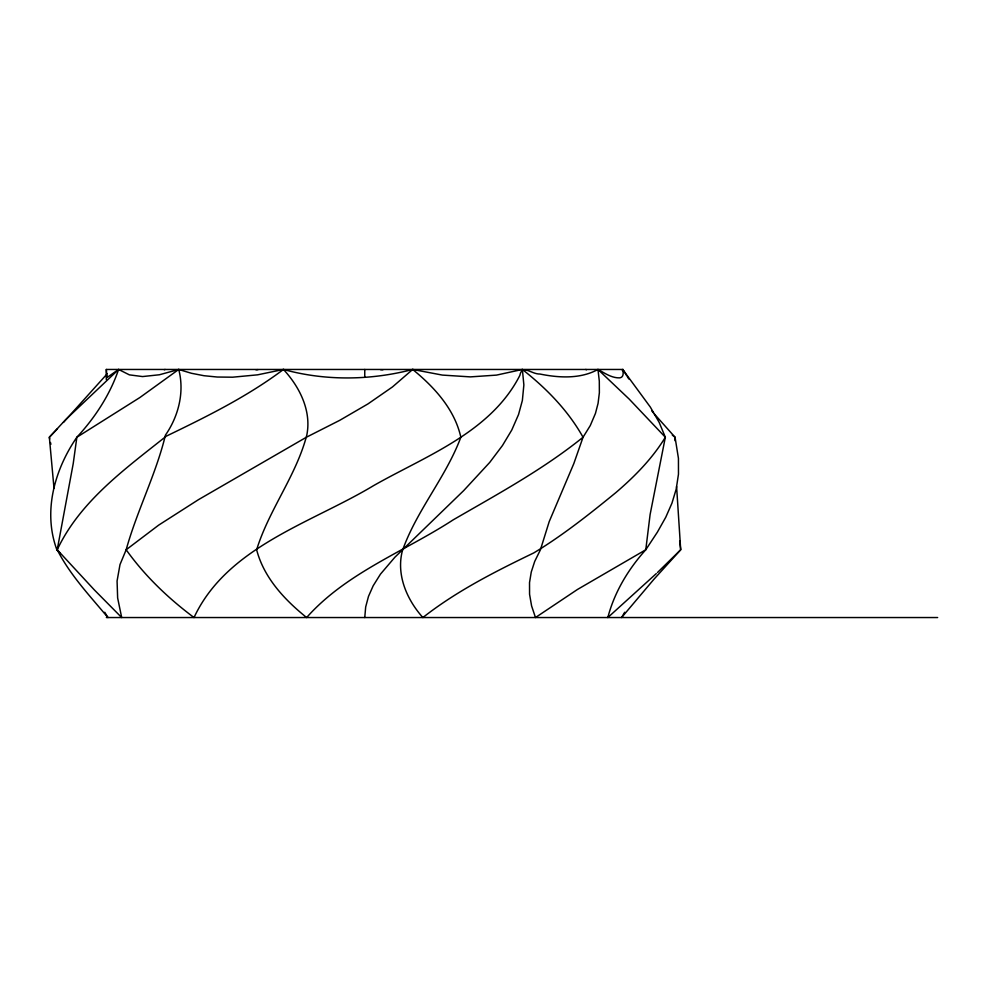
<?xml version="1.0" encoding="UTF-8"?>
<svg xmlns="http://www.w3.org/2000/svg" width="987" height="987" viewBox="0 0 987 987"><rect width="100%" height="100%" fill="white"/><g stroke="black" fill="none" stroke-linecap="round" stroke-linejoin="round"><path stroke-width="1.48" d="M364.758 617.541L365.683 606.956L368.496 596.37L373.185 585.772L380.476 574.126L394.936 557.174L463.693 490.601L489.725 462.422L502.469 445.519L511.772 430.024L518.545 414.528L522.37 400.451L523.863 384.955L522.382 369.459L496.498 375.109L470.355 376.886L442.349 375.085L412.689 369.459C370.569 380.451 325.525 381.081 283.466 369.459L257.558 374.838L232.648 377.194L217.276 377.034L203.988 375.714L191.453 373.283L178.721 369.459L159.4 374.764L142.56 376.565L129.383 374.863L118.6 369.459L106.633 377.824L107.139 375.368M675.034 440.757L675.059 437.241L654.295 413.935M56.888 548.007L56.864 549.759L59.862 552.942M622.353 370.656L622.698 369.459L650.31 407.051L659.18 422.411L665.337 437.241L650.1 514.597L645.782 549.759C628.312 569.154 614.42 592.151 607.832 617.541L656.306 573.595M626.757 375.813C618.146 361.39 627.781 377.133 619.429 377.873C611.533 378.021 604.661 373.086 597.974 369.459C580.331 379.131 558.987 377.91 539.889 374.024C531.24 374.283 522.185 363.734 519.853 375.405C490.798 432.38 426.039 455.784 373.641 485.592C311.287 523.098 227.084 546.675 194.02 617.541C168.345 598.356 144.83 575.927 126.163 549.759C136.959 510.81 155.995 474.253 165.446 435.119C178.548 416.23 184.68 391.999 178.721 369.459L139.895 397.514L76.863 437.241C54.606 469.676 42.749 511.537 56.864 549.759L58.319 550.82M624.709 612.248L621.588 617.541L653.801 579.418L680.697 549.759L676.588 486.468M107.299 373.691L63.464 422.411M57.468 428.765L49.35 437.241L54.001 488.22M657.465 572.534L680.697 549.759L679.673 540.975M164.323 369.767L165.1 369.459M255.941 369.792L257.989 369.669M380.674 369.718L382.944 369.767M623.179 369.459L106.337 369.459L106.633 373.641M106.362 617.541L937.65 617.541M585.772 369.459L586.463 369.78M672.32 435.119L675.059 437.241L678.439 458.338L678.476 474.155L676.206 489.108L671.95 503.173L665.769 517.237L657.367 532.178L645.782 549.759L577.444 589.486L535.485 617.541L531.586 605.895L529.563 594.248L529.525 582.601L531.265 572.004L534.707 561.418L540.432 549.759L549.204 521.63L573.817 463.606L583.046 437.241L590.263 425.582L595.457 413.405L598.073 403.35L599.368 392.752L599.306 381.105L597.974 369.459L629.212 399.106L665.337 437.241C652.395 458.56 634.678 476.474 615.839 492.624C589.56 514.067 562.676 535.435 533.72 552.942C495.227 571.547 456.648 591.003 422.88 617.541C406.903 599.751 396.108 574.89 402.363 550.82C416.551 510.378 445.89 477.363 460.843 437.241C454.649 409.26 434.28 387.064 412.689 369.459L392.481 386.929L368.015 403.88L339.812 420.289L306.377 437.241L198.473 499.656L158.648 525.146L126.163 549.759L119.995 564.589L117.071 581.01L117.638 597.949L121.685 617.541L94.431 590.004L57.221 549.759L73.223 463.606L76.863 437.241C95.011 417.649 109.952 394.825 118.6 369.459L65.549 419.759L49.35 437.241L49.695 438.993M522.382 369.459C546.317 388.273 568.105 410.506 583.046 437.241C542.986 469.553 497.534 494.166 453.156 519.878C404.139 551.733 346.252 572.842 306.636 617.541C284.638 599.862 263.899 577.777 256.632 549.759C268.995 509.687 296.174 475.808 306.797 435.119C311.695 410.851 299.592 386.867 283.466 369.459C247.392 396.564 206.727 416.637 166.248 436.18C125.497 468.677 80.107 501.125 57.221 549.759C70.126 575.088 89.928 595.877 107.928 617.541L104.745 612.248M653.431 412.874L651.716 410.752M628.83 378.983L627.448 376.874M50.473 442.509L50.892 444.273M364.758 369.459L364.758 377.318M106.325 369.459L106.325 379.674"/></g></svg>
